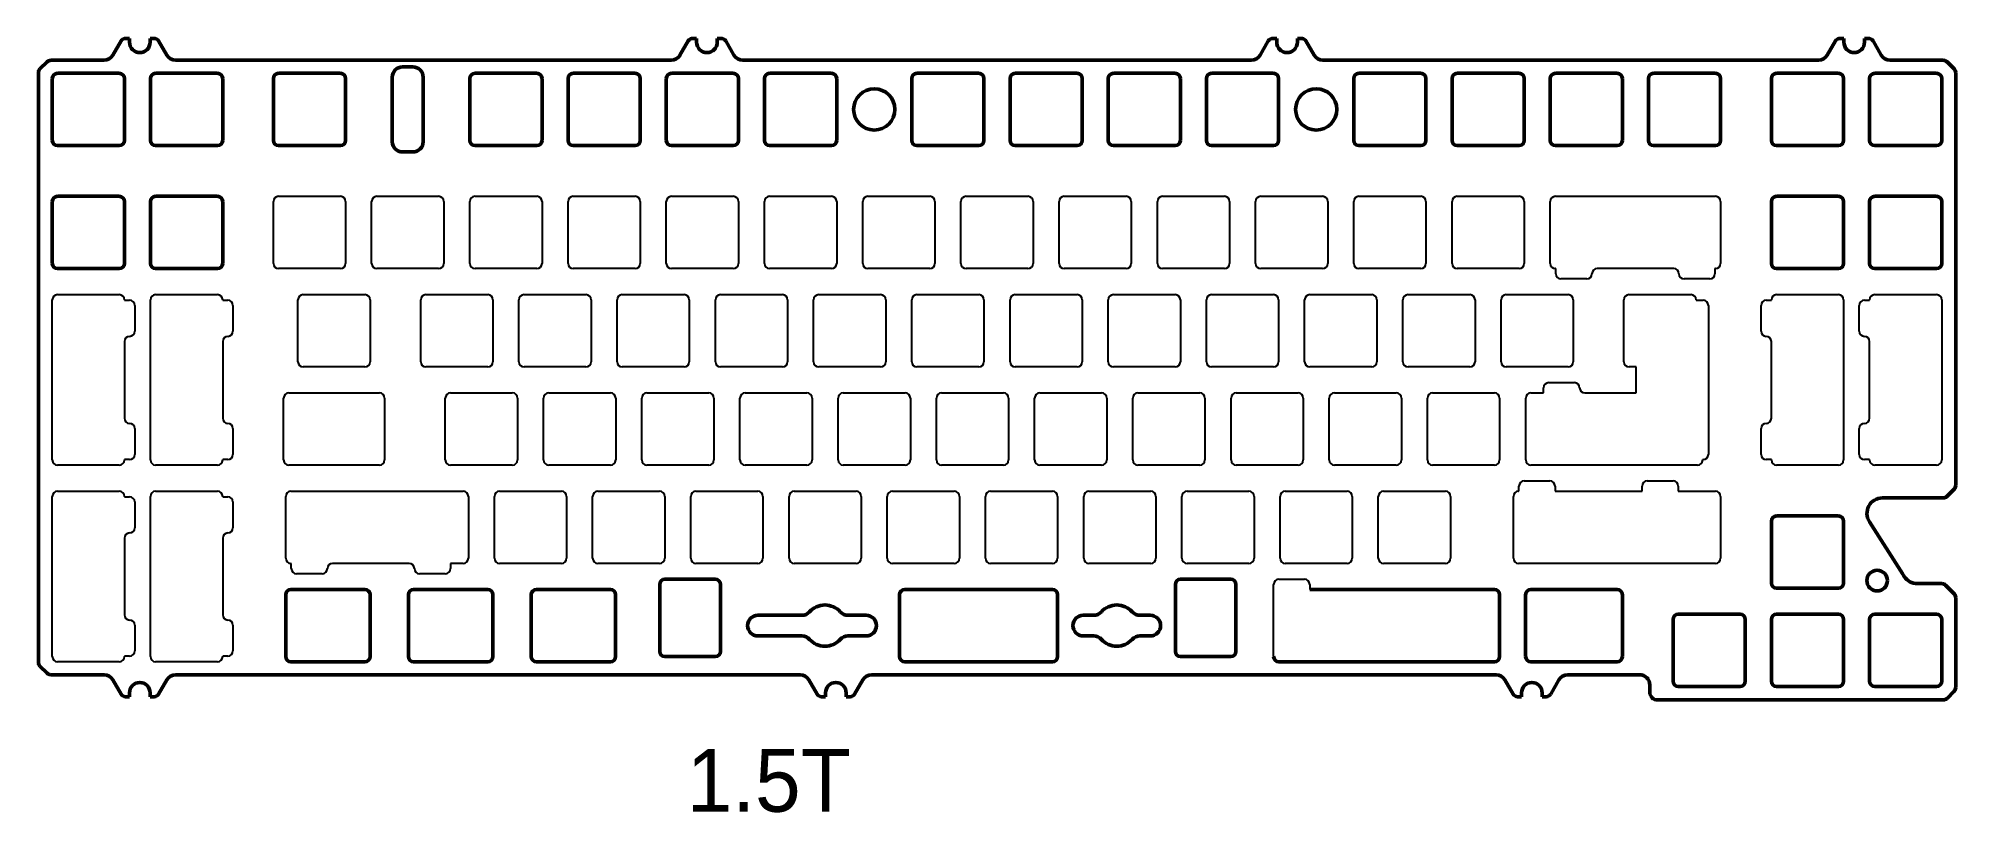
# Model space of a CAD drawing. Header units: millimetres. Extents: x 1651 to 2023, y 531 to 681.
import ezdxf

# ---------------------------------------------------------------- set-up
doc = ezdxf.new("R2010")
doc.units = ezdxf.units.MM
doc.header["$LTSCALE"] = 20
doc.layers.add('외형선(ISO)', color=7, linetype='Continuous', lineweight=50)
doc.styles.add('H', font='')
doc.styles.get('H').set_extended_font_data('Dotum')

# ---------------------------------------------------------------- blocks, each defined once
blk = doc.blocks.new('A$C0B3C1AF1')
at = {"layer": '외형선(ISO)', "color": 1}
for p, q in [((14.45, 125.58), (16.04, 128.33)), ((16.91, 128.83), (17.68, 128.83)), ((17.68, 128.83), (17.68, 128.08)), ((21.68, 128.83), (22.46, 128.83)), ((21.68, 128.08), (21.68, 128.83)), ((23.33, 128.33), (24.92, 125.58)), ((124.45, 125.58), (126.04, 128.33)), ((126.91, 128.83), (127.68, 128.83)), ((127.68, 128.83), (127.68, 128.08)), ((131.68, 128.83), (132.46, 128.83)), ((131.68, 128.08), (131.68, 128.83)), ((133.33, 128.33), (134.92, 125.58)), ((236.97, 125.58), (238.56, 128.33)), ((239.43, 128.83), (240.2, 128.83)), ((240.2, 128.83), (240.2, 128.08)), ((244.2, 128.83), (244.98, 128.83)), ((244.2, 128.08), (244.2, 128.83)), ((245.85, 128.33), (247.44, 125.58)), ((346.97, 125.58), (348.56, 128.33)), ((349.43, 128.83), (350.2, 128.83)), ((350.2, 128.83), (350.2, 128.08)), ((354.2, 128.83), (354.98, 128.83)), ((354.2, 128.08), (354.2, 128.83)), ((355.85, 128.33), (357.43, 125.58)), ((0.29, 122.91), (1.68, 124.29)), ((2.39, 124.58), (12.72, 124.58)), ((26.65, 124.58), (122.73, 124.58)), ((70.64, 123.31), (72.64, 123.31)), ((136.64, 124.58), (235.25, 124.58)), ((249.15, 124.58), (345.26, 124.58)), ((359.15, 124.58), (369.5, 124.58)), ((370.2, 124.29), (371.59, 122.91)), ((0, 7.88), (0, 122.2)), ((2.7, 109.06), (2.7, 121.06)), ((3.7, 122.06), (15.7, 122.06)), ((16.7, 121.06), (16.7, 109.06)), ((21.75, 109.06), (21.75, 121.06)), ((22.75, 122.06), (34.75, 122.06)), ((35.75, 121.06), (35.75, 109.06)), ((45.59, 109.06), (45.59, 121.06)), ((46.59, 122.06), (58.59, 122.06)), ((59.59, 121.06), (59.59, 109.06)), ((68.64, 108.81), (68.64, 121.31)), ((74.64, 121.31), (74.64, 108.81)), ((83.69, 109.06), (83.69, 121.06)), ((84.69, 122.06), (96.69, 122.06)), ((97.69, 121.06), (97.69, 109.06)), ((102.74, 109.06), (102.74, 121.06)), ((103.74, 122.06), (115.74, 122.06)), ((116.74, 121.06), (116.74, 109.06)), ((121.79, 109.06), (121.79, 121.06)), ((122.79, 122.06), (134.79, 122.06)), ((135.79, 121.06), (135.79, 109.06)), ((140.84, 109.06), (140.84, 121.06)), ((141.84, 122.06), (153.84, 122.06)), ((154.84, 121.06), (154.84, 109.06)), ((169.41, 109.06), (169.41, 121.06)), ((170.41, 122.06), (182.41, 122.06)), ((183.41, 121.06), (183.41, 109.06)), ((188.46, 109.06), (188.46, 121.06)), ((189.46, 122.06), (201.46, 122.06)), ((202.46, 121.06), (202.46, 109.06)), ((207.51, 109.06), (207.51, 121.06)), ((208.51, 122.06), (220.51, 122.06)), ((221.51, 121.06), (221.51, 109.06)), ((226.56, 109.06), (226.56, 121.06)), ((227.56, 122.06), (239.56, 122.06)), ((240.56, 121.06), (240.56, 109.06)), ((255.14, 109.06), (255.14, 121.06)), ((256.14, 122.06), (268.14, 122.06)), ((269.14, 121.06), (269.14, 109.06)), ((274.19, 109.06), (274.19, 121.06)), ((275.19, 122.06), (287.19, 122.06)), ((288.19, 121.06), (288.19, 109.06)), ((293.24, 109.06), (293.24, 121.06)), ((294.24, 122.06), (306.24, 122.06)), ((307.24, 121.06), (307.24, 109.06)), ((312.29, 109.06), (312.29, 121.06)), ((313.29, 122.06), (325.29, 122.06)), ((326.29, 121.06), (326.29, 109.06)), ((336.13, 109.06), (336.13, 121.06)), ((337.13, 122.06), (349.13, 122.06)), ((350.13, 121.06), (350.13, 109.06)), ((355.18, 109.06), (355.18, 121.06)), ((356.18, 122.06), (368.18, 122.06)), ((369.18, 121.06), (369.18, 109.06)), ((371.88, 122.2), (371.88, 42.17)), ((15.7, 108.06), (3.7, 108.06)), ((34.75, 108.06), (22.75, 108.06)), ((58.59, 108.06), (46.59, 108.06)), ((96.69, 108.06), (84.69, 108.06)), ((115.74, 108.06), (103.74, 108.06)), ((134.79, 108.06), (122.79, 108.06)), ((153.84, 108.06), (141.84, 108.06)), ((182.41, 108.06), (170.41, 108.06)), ((201.46, 108.06), (189.46, 108.06)), ((220.51, 108.06), (208.51, 108.06)), ((239.56, 108.06), (227.56, 108.06)), ((268.14, 108.06), (256.14, 108.06)), ((287.19, 108.06), (275.19, 108.06)), ((306.24, 108.06), (294.24, 108.06)), ((325.29, 108.06), (313.29, 108.06)), ((349.13, 108.06), (337.13, 108.06)), ((368.18, 108.06), (356.18, 108.06)), ((72.64, 106.81), (70.64, 106.81)), ((2.7, 85.22), (2.7, 97.22)), ((3.7, 98.22), (15.7, 98.22)), ((16.7, 97.22), (16.7, 85.22)), ((21.75, 85.22), (21.75, 97.22)), ((22.75, 98.22), (34.75, 98.22)), ((35.75, 97.22), (35.75, 85.22)), ((336.13, 85.22), (336.13, 97.22)), ((337.13, 98.22), (349.13, 98.22)), ((350.13, 97.22), (350.13, 85.22)), ((355.18, 85.22), (355.18, 97.22)), ((356.18, 98.22), (368.18, 98.22)), ((369.18, 97.22), (369.18, 85.22)), ((15.7, 84.22), (3.7, 84.22)), ((34.75, 84.22), (22.75, 84.22)), ((349.13, 84.22), (337.13, 84.22)), ((368.18, 84.22), (356.18, 84.22)), ((371.59, 41.46), (370.17, 40.05)), ((357.67, 39.76), (369.47, 39.76)), ((336.13, 23.28), (336.13, 35.28)), ((337.13, 36.28), (349.13, 36.28)), ((350.13, 35.28), (350.13, 23.28)), ((361.62, 24.98), (355.14, 35.14)), ((120.52, 10.02), (120.52, 23.02)), ((121.52, 24.02), (131.29, 24.02)), ((132.29, 23.02), (132.29, 10.02)), ((220.53, 10.02), (220.53, 23.02)), ((221.53, 24.02), (231.29, 24.02)), ((232.29, 23.02), (232.29, 10.02)), ((361.91, 24.56), (361.79, 24.74)), ((369.18, 23.17), (364.44, 23.17)), ((371.59, 21.18), (369.89, 22.88)), ((47.97, 9.02), (47.97, 21.02)), ((48.97, 22.02), (63.35, 22.02)), ((64.35, 21.02), (64.35, 9.02)), ((71.78, 9.02), (71.78, 21.02)), ((72.78, 22.02), (87.16, 22.02)), ((88.16, 21.02), (88.16, 9.02)), ((95.59, 9.02), (95.59, 21.02)), ((96.59, 22.02), (110.97, 22.02)), ((111.97, 21.02), (111.97, 9.02)), ((167.04, 9.02), (167.04, 21.02)), ((168.04, 22.02), (196.7, 22.02)), ((197.7, 21.02), (197.7, 9.02)), ((246.59, 22.02), (282.43, 22.02)), ((283.43, 21.02), (283.43, 9.02)), ((288.47, 9.02), (288.47, 21.02)), ((289.47, 22.02), (306.24, 22.02)), ((307.24, 21.02), (307.24, 9.02)), ((349.13, 22.28), (337.13, 22.28)), ((371.88, 20.47), (371.88, 3)), ((139.56, 17.02), (148.09, 17.02)), ((157.03, 17.02), (160.56, 17.02)), ((202.67, 17.02), (204.7, 17.02)), ((213.65, 17.02), (215.67, 17.02)), ((317.08, 4.23), (317.08, 16.23)), ((318.08, 17.23), (330.08, 17.23)), ((331.08, 16.23), (331.08, 4.23)), ((336.13, 4.23), (336.13, 16.23)), ((337.13, 17.23), (349.13, 17.23)), ((350.13, 16.23), (350.13, 4.23)), ((355.18, 4.23), (355.18, 16.23)), ((356.18, 17.23), (368.18, 17.23)), ((369.18, 16.23), (369.18, 4.23)), ((148.09, 13.02), (139.56, 13.02)), ((160.56, 13.02), (157.03, 13.02)), ((204.7, 13.02), (202.67, 13.02)), ((215.67, 13.02), (213.65, 13.02)), ((63.35, 8.02), (48.97, 8.02)), ((87.16, 8.02), (72.78, 8.02)), ((110.97, 8.02), (96.59, 8.02)), ((131.29, 9.02), (121.52, 9.02)), ((196.7, 8.02), (168.04, 8.02)), ((231.29, 9.02), (221.53, 9.02)), ((282.43, 8.02), (240.59, 8.02)), ((306.24, 8.02), (289.47, 8.02)), ((1.68, 5.79), (0.29, 7.17)), ((12.74, 5.5), (2.39, 5.5)), ((16.04, 1.75), (14.45, 4.5)), ((24.92, 4.5), (23.33, 1.75)), ((147.74, 5.5), (26.63, 5.5)), ((151.04, 1.75), (149.45, 4.5)), ((159.92, 4.5), (158.33, 1.75)), ((282.74, 5.5), (161.63, 5.5)), ((286.04, 1.75), (284.45, 4.5)), ((294.92, 4.5), (293.33, 1.75)), ((310.56, 5.5), (296.63, 5.5)), ((17.68, 1.25), (16.91, 1.25)), ((17.68, 2), (17.68, 1.25)), ((21.68, 1.25), (21.68, 2)), ((22.46, 1.25), (21.68, 1.25)), ((152.68, 1.25), (151.91, 1.25)), ((152.68, 2), (152.68, 1.25)), ((156.68, 1.25), (156.68, 2)), ((157.46, 1.25), (156.68, 1.25)), ((287.68, 1.25), (286.91, 1.25)), ((287.68, 2), (287.68, 1.25)), ((291.68, 1.25), (291.68, 2)), ((292.46, 1.25), (291.68, 1.25)), ((312.56, 2.11), (312.56, 3.5)), ((369.49, 0.61), (314.06, 0.61)), ((330.08, 3.23), (318.08, 3.23)), ((349.13, 3.23), (337.13, 3.23)), ((368.18, 3.23), (356.18, 3.23)), ((371.59, 2.29), (370.2, 0.9))]:
    blk.add_line(p, q, dxfattribs=at)
at = {"layer": '외형선(ISO)', "color": 1, "lineweight": -3}
for p, q in [((45.59, 85.22), (45.59, 97.22)), ((46.59, 98.22), (58.59, 98.22)), ((59.59, 97.22), (59.59, 85.22)), ((64.64, 85.22), (64.64, 97.22)), ((65.64, 98.22), (77.64, 98.22)), ((78.64, 97.22), (78.64, 85.22)), ((83.69, 85.22), (83.69, 97.22)), ((84.69, 98.22), (96.69, 98.22)), ((97.69, 97.22), (97.69, 85.22)), ((102.74, 85.22), (102.74, 97.22)), ((103.74, 98.22), (115.74, 98.22)), ((116.74, 97.22), (116.74, 85.22)), ((121.79, 85.22), (121.79, 97.22)), ((122.79, 98.22), (134.79, 98.22)), ((135.79, 97.22), (135.79, 85.22)), ((140.84, 85.22), (140.84, 97.22)), ((141.84, 98.22), (153.84, 98.22)), ((154.84, 97.22), (154.84, 85.22)), ((159.89, 85.22), (159.89, 97.22)), ((160.89, 98.22), (172.89, 98.22)), ((173.89, 97.22), (173.89, 85.22)), ((178.94, 85.22), (178.94, 97.22)), ((179.94, 98.22), (191.94, 98.22)), ((192.94, 97.22), (192.94, 85.22)), ((197.99, 85.22), (197.99, 97.22)), ((198.99, 98.22), (210.99, 98.22)), ((211.99, 97.22), (211.99, 85.22)), ((217.04, 85.22), (217.04, 97.22)), ((218.04, 98.22), (230.04, 98.22)), ((231.04, 97.22), (231.04, 85.22)), ((236.09, 85.22), (236.09, 97.22)), ((237.09, 98.22), (249.09, 98.22)), ((250.09, 97.22), (250.09, 85.22)), ((255.14, 85.22), (255.14, 97.22)), ((256.14, 98.22), (268.14, 98.22)), ((269.14, 97.22), (269.14, 85.22)), ((274.19, 85.22), (274.19, 97.22)), ((275.19, 98.22), (287.19, 98.22)), ((288.19, 97.22), (288.19, 85.22)), ((293.24, 85.22), (293.24, 97.22)), ((294.24, 98.22), (325.29, 98.22)), ((326.29, 97.22), (326.29, 85.22)), ((58.59, 84.22), (46.59, 84.22)), ((77.64, 84.22), (65.64, 84.22)), ((96.69, 84.22), (84.69, 84.22)), ((115.74, 84.22), (103.74, 84.22)), ((134.79, 84.22), (122.79, 84.22)), ((153.84, 84.22), (141.84, 84.22)), ((172.89, 84.22), (160.89, 84.22)), ((191.94, 84.22), (179.94, 84.22)), ((210.99, 84.22), (198.99, 84.22)), ((230.04, 84.22), (218.04, 84.22)), ((249.09, 84.22), (237.09, 84.22)), ((268.14, 84.22), (256.14, 84.22)), ((287.19, 84.22), (275.19, 84.22)), ((294.33, 84.22), (294.24, 84.22)), ((294.33, 83.22), (294.33, 84.22)), ((300.33, 82.22), (295.33, 82.22)), ((317.2, 84.22), (302.33, 84.22)), ((324.2, 82.22), (319.2, 82.22)), ((325.2, 84.22), (325.2, 83.22)), ((325.29, 84.22), (325.2, 84.22)), ((2.7, 47.12), (2.7, 78.17)), ((3.7, 79.17), (15.7, 79.17)), ((16.7, 78.17), (16.7, 78.08)), ((21.75, 47.12), (21.75, 78.17)), ((22.75, 79.17), (34.75, 79.17)), ((35.75, 78.17), (35.75, 78.08)), ((50.35, 66.17), (50.35, 78.17)), ((51.35, 79.17), (63.35, 79.17)), ((64.35, 78.17), (64.35, 66.17)), ((74.16, 66.17), (74.16, 78.17)), ((75.16, 79.17), (87.16, 79.17)), ((88.16, 78.17), (88.16, 66.17)), ((93.21, 66.17), (93.21, 78.17)), ((94.21, 79.17), (106.21, 79.17)), ((107.21, 78.17), (107.21, 66.17)), ((112.26, 66.17), (112.26, 78.17)), ((113.26, 79.17), (125.26, 79.17)), ((126.26, 78.17), (126.26, 66.17)), ((131.31, 66.17), (131.31, 78.17)), ((132.31, 79.17), (144.31, 79.17)), ((145.31, 78.17), (145.31, 66.17)), ((150.36, 66.17), (150.36, 78.17)), ((151.36, 79.17), (163.36, 79.17)), ((164.36, 78.17), (164.36, 66.17)), ((169.41, 66.17), (169.41, 78.17)), ((170.41, 79.17), (182.41, 79.17)), ((183.41, 78.17), (183.41, 66.17)), ((188.46, 66.17), (188.46, 78.17)), ((189.46, 79.17), (201.46, 79.17)), ((202.46, 78.17), (202.46, 66.17)), ((207.51, 66.17), (207.51, 78.17)), ((208.51, 79.17), (220.51, 79.17)), ((221.51, 78.17), (221.51, 66.17)), ((226.56, 66.17), (226.56, 78.17)), ((227.56, 79.17), (239.56, 79.17)), ((240.56, 78.17), (240.56, 66.17)), ((245.61, 66.17), (245.61, 78.17)), ((246.61, 79.17), (258.61, 79.17)), ((259.61, 78.17), (259.61, 66.17)), ((264.66, 66.17), (264.66, 78.17)), ((265.66, 79.17), (277.66, 79.17)), ((278.66, 78.17), (278.66, 66.17)), ((283.71, 66.17), (283.71, 78.17)), ((284.71, 79.17), (296.71, 79.17)), ((297.71, 78.17), (297.71, 66.17)), ((307.53, 66.17), (307.53, 78.17)), ((308.53, 79.17), (320.53, 79.17)), ((321.53, 78.17), (321.53, 78.08)), ((336.13, 78.08), (336.13, 78.17)), ((337.13, 79.17), (349.13, 79.17)), ((350.13, 78.17), (350.13, 47.12)), ((355.18, 78.08), (355.18, 78.17)), ((356.18, 79.17), (368.18, 79.17)), ((369.18, 78.17), (369.18, 47.12)), ((16.7, 78.08), (17.7, 78.08)), ((18.7, 77.08), (18.7, 72.08)), ((35.75, 78.08), (36.75, 78.08)), ((37.75, 77.08), (37.75, 72.08)), ((321.53, 78.08), (322.91, 78.08)), ((323.91, 77.08), (323.91, 48.21)), ((334.13, 72.08), (334.13, 77.08)), ((335.13, 78.08), (336.13, 78.08)), ((353.18, 72.08), (353.18, 77.08)), ((354.18, 78.08), (355.18, 78.08)), ((16.7, 70.08), (16.7, 55.21)), ((35.75, 70.08), (35.75, 55.21)), ((336.13, 55.21), (336.13, 70.08)), ((355.18, 55.21), (355.18, 70.08)), ((63.35, 65.17), (51.35, 65.17)), ((87.16, 65.17), (75.16, 65.17)), ((106.21, 65.17), (94.21, 65.17)), ((125.26, 65.17), (113.26, 65.17)), ((144.31, 65.17), (132.31, 65.17)), ((163.36, 65.17), (151.36, 65.17)), ((182.41, 65.17), (170.41, 65.17)), ((201.46, 65.17), (189.46, 65.17)), ((220.51, 65.17), (208.51, 65.17)), ((239.56, 65.17), (227.56, 65.17)), ((258.61, 65.17), (246.61, 65.17)), ((277.66, 65.17), (265.66, 65.17)), ((296.71, 65.17), (284.71, 65.17)), ((309.91, 65.17), (308.53, 65.17)), ((309.91, 60.12), (309.91, 65.17)), ((48.57, 60.12), (66.14, 60.12)), ((79.93, 60.12), (91.93, 60.12)), ((98.98, 60.12), (110.98, 60.12)), ((118.03, 60.12), (130.03, 60.12)), ((137.08, 60.12), (149.08, 60.12)), ((156.13, 60.12), (168.13, 60.12)), ((175.18, 60.12), (187.18, 60.12)), ((194.23, 60.12), (206.23, 60.12)), ((213.28, 60.12), (225.28, 60.12)), ((232.33, 60.12), (244.33, 60.12)), ((251.38, 60.12), (263.38, 60.12)), ((270.43, 60.12), (282.43, 60.12)), ((289.48, 60.12), (291.94, 60.12)), ((291.94, 60.12), (291.94, 61.12)), ((292.94, 62.12), (297.94, 62.12)), ((299.94, 60.12), (309.91, 60.12)), ((47.57, 47.12), (47.57, 59.12)), ((67.14, 59.12), (67.14, 47.12)), ((78.93, 47.12), (78.93, 59.12)), ((92.93, 59.12), (92.93, 47.12)), ((97.98, 47.12), (97.98, 59.12)), ((111.98, 59.12), (111.98, 47.12)), ((117.03, 47.12), (117.03, 59.12)), ((131.03, 59.12), (131.03, 47.12)), ((136.08, 47.12), (136.08, 59.12)), ((150.08, 59.12), (150.08, 47.12)), ((155.13, 47.12), (155.13, 59.12)), ((169.13, 59.12), (169.13, 47.12)), ((174.18, 47.12), (174.18, 59.12)), ((188.18, 59.12), (188.18, 47.12)), ((193.23, 47.12), (193.23, 59.12)), ((207.23, 59.12), (207.23, 47.12)), ((212.28, 47.12), (212.28, 59.12)), ((226.28, 59.12), (226.28, 47.12)), ((231.33, 47.12), (231.33, 59.12)), ((245.33, 59.12), (245.33, 47.12)), ((250.38, 47.12), (250.38, 59.12)), ((264.38, 59.12), (264.38, 47.12)), ((269.43, 47.12), (269.43, 59.12)), ((283.43, 59.12), (283.43, 47.12)), ((288.48, 47.12), (288.48, 59.12)), ((18.7, 53.21), (18.7, 48.21)), ((37.75, 53.21), (37.75, 48.21)), ((334.13, 48.21), (334.13, 53.21)), ((353.18, 48.21), (353.18, 53.21)), ((15.7, 46.12), (3.7, 46.12)), ((17.7, 47.21), (16.7, 47.21)), ((16.7, 47.21), (16.7, 47.12)), ((34.75, 46.12), (22.75, 46.12)), ((36.75, 47.21), (35.75, 47.21)), ((35.75, 47.21), (35.75, 47.12)), ((66.14, 46.12), (48.57, 46.12)), ((91.93, 46.12), (79.93, 46.12)), ((110.98, 46.12), (98.98, 46.12)), ((130.03, 46.12), (118.03, 46.12)), ((149.08, 46.12), (137.08, 46.12)), ((168.13, 46.12), (156.13, 46.12)), ((187.18, 46.12), (175.18, 46.12)), ((206.23, 46.12), (194.23, 46.12)), ((225.28, 46.12), (213.28, 46.12)), ((244.33, 46.12), (232.33, 46.12)), ((263.38, 46.12), (251.38, 46.12)), ((282.43, 46.12), (270.43, 46.12)), ((321.82, 46.12), (289.48, 46.12)), ((322.91, 47.21), (322.82, 47.21)), ((322.82, 47.21), (322.82, 47.12)), ((336.13, 47.21), (335.13, 47.21)), ((336.13, 47.12), (336.13, 47.21)), ((349.13, 46.12), (337.13, 46.12)), ((355.18, 47.21), (354.18, 47.21)), ((355.18, 47.12), (355.18, 47.21)), ((368.18, 46.12), (356.18, 46.12)), ((3.7, 41.07), (15.7, 41.07)), ((22.75, 41.07), (34.75, 41.07)), ((48.97, 41.07), (82.4, 41.07)), ((89.45, 41.07), (101.45, 41.07)), ((108.5, 41.07), (120.5, 41.07)), ((127.55, 41.07), (139.55, 41.07)), ((146.6, 41.07), (158.6, 41.07)), ((165.65, 41.07), (177.65, 41.07)), ((184.7, 41.07), (196.7, 41.07)), ((203.75, 41.07), (215.75, 41.07)), ((222.8, 41.07), (234.8, 41.07)), ((241.85, 41.07), (253.85, 41.07)), ((260.9, 41.07), (272.9, 41.07)), ((287.1, 41.07), (287.18, 41.07)), ((287.18, 41.07), (287.18, 42.07)), ((288.18, 43.07), (293.18, 43.07)), ((294.18, 42.07), (294.18, 41.07)), ((294.18, 41.07), (311.06, 41.07)), ((311.06, 41.07), (311.06, 42.07)), ((312.06, 43.07), (317.06, 43.07)), ((318.06, 42.07), (318.06, 41.07)), ((318.06, 41.07), (325.29, 41.07)), ((2.7, 9.02), (2.7, 40.07)), ((16.7, 40.07), (16.7, 39.98)), ((16.7, 39.98), (17.7, 39.98)), ((18.7, 38.98), (18.7, 33.98)), ((21.75, 9.02), (21.75, 40.07)), ((35.75, 40.07), (35.75, 39.98)), ((35.75, 39.98), (36.75, 39.98)), ((37.75, 38.98), (37.75, 33.98)), ((47.97, 28.07), (47.97, 40.07)), ((83.4, 40.07), (83.4, 28.07)), ((88.45, 28.07), (88.45, 40.07)), ((102.45, 40.07), (102.45, 28.07)), ((107.5, 28.07), (107.5, 40.07)), ((121.5, 40.07), (121.5, 28.07)), ((126.55, 28.07), (126.55, 40.07)), ((140.55, 40.07), (140.55, 28.07)), ((145.6, 28.07), (145.6, 40.07)), ((159.6, 40.07), (159.6, 28.07)), ((164.65, 28.07), (164.65, 40.07)), ((178.65, 40.07), (178.65, 28.07)), ((183.7, 28.07), (183.7, 40.07)), ((197.7, 40.07), (197.7, 28.07)), ((202.75, 28.07), (202.75, 40.07)), ((216.75, 40.07), (216.75, 28.07)), ((221.8, 28.07), (221.8, 40.07)), ((235.8, 40.07), (235.8, 28.07)), ((240.85, 28.07), (240.85, 40.07)), ((254.85, 40.07), (254.85, 28.07)), ((259.9, 28.07), (259.9, 40.07)), ((273.9, 40.07), (273.9, 28.07)), ((286.1, 28.07), (286.1, 40.07)), ((326.29, 40.07), (326.29, 28.07)), ((16.7, 31.98), (16.7, 17.11)), ((35.75, 31.98), (35.75, 17.11)), ((49.06, 27.07), (48.97, 27.07)), ((49.06, 26.07), (49.06, 27.07)), ((71.93, 27.07), (57.06, 27.07)), ((82.4, 27.07), (79.93, 27.07)), ((79.93, 27.07), (79.93, 26.07)), ((101.45, 27.07), (89.45, 27.07)), ((120.5, 27.07), (108.5, 27.07)), ((139.55, 27.07), (127.55, 27.07)), ((158.6, 27.07), (146.6, 27.07)), ((177.65, 27.07), (165.65, 27.07)), ((196.7, 27.07), (184.7, 27.07)), ((215.75, 27.07), (203.75, 27.07)), ((234.8, 27.07), (222.8, 27.07)), ((253.85, 27.07), (241.85, 27.07)), ((272.9, 27.07), (260.9, 27.07)), ((325.29, 27.07), (287.1, 27.07)), ((55.06, 25.07), (50.06, 25.07)), ((78.93, 25.07), (73.93, 25.07)), ((239.59, 9.02), (239.59, 23.02)), ((240.59, 24.02), (245.59, 24.02)), ((246.59, 23.02), (246.59, 22.02)), ((18.7, 15.11), (18.7, 10.11)), ((37.75, 15.11), (37.75, 10.11)), ((15.7, 8.02), (3.7, 8.02)), ((17.7, 9.11), (16.7, 9.11)), ((16.7, 9.11), (16.7, 9.02)), ((34.75, 8.02), (22.75, 8.02)), ((36.75, 9.11), (35.75, 9.11)), ((35.75, 9.11), (35.75, 9.02))]:
    blk.add_line(p, q, dxfattribs=at)
at = {"layer": '외형선(ISO)', "color": 1}
for centre, radius in [((162.13, 115.06), 4), ((247.85, 115.06), 4), ((356.65, 23.75), 2)]:
    blk.add_circle(centre, radius, dxfattribs=at)
for centre, radius, start, end in [((16.91, 127.83), 1, 90, 150), ((19.68, 128.08), 2, 180, 0), ((22.46, 127.83), 1, 30, 90), ((126.91, 127.83), 1, 90, 150), ((129.68, 128.08), 2, 180, 0), ((132.46, 127.83), 1, 30, 90), ((239.43, 127.83), 1, 90, 150), ((242.2, 128.08), 2, 180, 0), ((244.98, 127.83), 1, 30, 90), ((349.43, 127.83), 1, 90, 150), ((352.2, 128.08), 2, 180, 0), ((354.98, 127.83), 1, 30, 90), ((1, 122.2), 1, 135, 180), ((2.39, 123.58), 1, 90, 135), ((12.72, 126.58), 2, 270, 330), ((26.65, 126.58), 2, 210, 270), ((70.64, 121.31), 2, 90, 180), ((72.64, 121.31), 2, 0, 90), ((122.72, 126.58), 2, 270.249, 330), ((136.65, 126.58), 2, 210, 269.7336), ((235.24, 126.58), 2, 270.3669, 330), ((249.17, 126.58), 2, 210, 269.6211), ((345.24, 126.58), 2, 270.4534, 330), ((359.17, 126.58), 2, 210, 269.5368), ((369.49, 123.58), 1, 45, 89.9135), ((370.88, 122.2), 1, 0, 45), ((3.7, 121.06), 1, 90, 180), ((15.7, 121.06), 1, 0, 90), ((22.75, 121.06), 1, 90, 180), ((34.75, 121.06), 1, 0, 90), ((46.59, 121.06), 1, 90, 180), ((58.59, 121.06), 1, 0, 90), ((84.69, 121.06), 1, 90, 180), ((96.69, 121.06), 1, 0, 90), ((103.74, 121.06), 1, 90, 180), ((115.74, 121.06), 1, 0, 90), ((122.79, 121.06), 1, 90, 180), ((134.79, 121.06), 1, 0, 90), ((141.84, 121.06), 1, 90, 180), ((153.84, 121.06), 1, 0, 90), ((170.41, 121.06), 1, 90, 180), ((182.41, 121.06), 1, 0, 90), ((189.46, 121.06), 1, 90, 180), ((201.46, 121.06), 1, 0, 90), ((208.51, 121.06), 1, 90, 180), ((220.51, 121.06), 1, 0, 90), ((227.56, 121.06), 1, 90, 180), ((239.56, 121.06), 1, 0, 90), ((256.14, 121.06), 1, 90, 180), ((268.14, 121.06), 1, 0, 90), ((275.19, 121.06), 1, 90, 180), ((287.19, 121.06), 1, 0, 90), ((294.24, 121.06), 1, 90, 180), ((306.24, 121.06), 1, 0, 90), ((313.29, 121.06), 1, 90, 180), ((325.29, 121.06), 1, 0, 90), ((337.13, 121.06), 1, 90, 180), ((349.13, 121.06), 1, 0, 90), ((356.18, 121.06), 1, 90, 180), ((368.18, 121.06), 1, 0, 90), ((3.7, 109.06), 1, 180, 270), ((15.7, 109.06), 1, 270, 0), ((22.75, 109.06), 1, 180, 270), ((34.75, 109.06), 1, 270, 0), ((46.59, 109.06), 1, 180, 270), ((58.59, 109.06), 1, 270, 0), ((70.64, 108.81), 2, 180, 270), ((72.64, 108.81), 2, 270, 0), ((84.69, 109.06), 1, 180, 270), ((96.69, 109.06), 1, 270, 0), ((103.74, 109.06), 1, 180, 270), ((115.74, 109.06), 1, 270, 0), ((122.79, 109.06), 1, 180, 270), ((134.79, 109.06), 1, 270, 0), ((141.84, 109.06), 1, 180, 270), ((153.84, 109.06), 1, 270, 0), ((170.41, 109.06), 1, 180, 270), ((182.41, 109.06), 1, 270, 0), ((189.46, 109.06), 1, 180, 270), ((201.46, 109.06), 1, 270, 0), ((208.51, 109.06), 1, 180, 270), ((220.51, 109.06), 1, 270, 0), ((227.56, 109.06), 1, 180, 270), ((239.56, 109.06), 1, 270, 0), ((256.14, 109.06), 1, 180, 270), ((268.14, 109.06), 1, 270, 0), ((275.19, 109.06), 1, 180, 270), ((287.19, 109.06), 1, 270, 0), ((294.24, 109.06), 1, 180, 270), ((306.24, 109.06), 1, 270, 0), ((313.29, 109.06), 1, 180, 270), ((325.29, 109.06), 1, 270, 0), ((337.13, 109.06), 1, 180, 270), ((349.13, 109.06), 1, 270, 0), ((356.18, 109.06), 1, 180, 270), ((368.18, 109.06), 1, 270, 0), ((3.7, 97.22), 1, 90, 180), ((15.7, 97.22), 1, 0, 90), ((22.75, 97.22), 1, 90, 180), ((34.75, 97.22), 1, 0, 90), ((337.13, 97.22), 1, 90, 180), ((349.13, 97.22), 1, 0, 90), ((356.18, 97.22), 1, 90, 180), ((368.18, 97.22), 1, 0, 90), ((3.7, 85.22), 1, 180, 270), ((15.7, 85.22), 1, 270, 0), ((22.75, 85.22), 1, 180, 270), ((34.75, 85.22), 1, 270, 0), ((337.13, 85.22), 1, 180, 270), ((349.13, 85.22), 1, 270, 0), ((356.18, 85.22), 1, 180, 270), ((368.18, 85.22), 1, 270, 0), ((370.88, 42.17), 1, 315, 0), ((357.67, 36.76), 3, 90, 212.5251), ((369.47, 40.76), 1, 270, 315), ((337.13, 35.28), 1, 90, 180), ((349.13, 35.28), 1, 0, 90), ((121.52, 23.02), 1, 90, 180), ((131.29, 23.02), 1, 0, 90), ((221.53, 23.02), 1, 90, 180), ((231.29, 23.02), 1, 0, 90), ((337.13, 23.28), 1, 180, 270), ((349.13, 23.28), 1, 270, 0), ((364.15, 26.6), 3, 212.5251, 218.235), ((364.44, 26.17), 3, 212.5251, 270), ((369.18, 22.17), 1, 45, 90), ((48.97, 21.02), 1, 90, 180), ((63.35, 21.02), 1, 0, 90), ((72.78, 21.02), 1, 90, 180), ((87.16, 21.02), 1, 0, 90), ((96.59, 21.02), 1, 90, 180), ((110.97, 21.02), 1, 0, 90), ((152.56, 15.02), 4, 41.8103, 138.1897), ((168.04, 21.02), 1, 90, 180), ((196.7, 21.02), 1, 0, 90), ((209.17, 15.02), 4, 41.8103, 138.1897), ((282.43, 21.02), 1, 0, 90), ((289.47, 21.02), 1, 90, 180), ((306.24, 21.02), 1, 0, 90), ((370.88, 20.47), 1, 0, 45), ((139.56, 15.02), 2, 90, 270), ((148.09, 19.02), 2, 270, 318.1897), ((157.03, 19.02), 2, 221.8103, 270), ((160.56, 15.02), 2, 270, 90), ((202.67, 15.02), 2, 90, 270), ((204.7, 19.02), 2, 270, 318.1897), ((213.65, 19.02), 2, 221.8103, 270), ((215.67, 15.02), 2, 270, 90), ((318.08, 16.23), 1, 90, 180), ((330.08, 16.23), 1, 0, 90), ((337.13, 16.23), 1, 90, 180), ((349.13, 16.23), 1, 0, 90), ((356.18, 16.23), 1, 90, 180), ((368.18, 16.23), 1, 0, 90), ((148.09, 11.02), 2, 41.8103, 90), ((152.56, 15.02), 4, 221.8103, 318.1897), ((157.03, 11.02), 2, 90, 138.1897), ((204.7, 11.02), 2, 41.8103, 90), ((209.17, 15.02), 4, 221.8103, 318.1897), ((213.65, 11.02), 2, 90, 138.1897), ((1, 7.88), 1, 180, 225), ((48.97, 9.02), 1, 180, 270), ((63.35, 9.02), 1, 270, 0), ((72.78, 9.02), 1, 180, 270), ((87.16, 9.02), 1, 270, 0), ((96.59, 9.02), 1, 180, 270), ((110.97, 9.02), 1, 270, 0), ((121.52, 10.02), 1, 180, 270), ((131.29, 10.02), 1, 270, 0), ((168.04, 9.02), 1, 180, 270), ((196.7, 9.02), 1, 270, 0), ((221.53, 10.02), 1, 180, 270), ((231.29, 10.02), 1, 270, 0), ((240.59, 9.02), 1, 180, 270), ((282.43, 9.02), 1, 270, 0), ((289.47, 9.02), 1, 180, 270), ((306.24, 9.02), 1, 270, 0), ((2.39, 6.5), 1, 225, 270), ((12.72, 3.5), 2, 30, 89.514), ((19.68, 2), 2, 0, 180), ((26.65, 3.5), 2, 90.486, 150), ((147.72, 3.5), 2, 30, 89.514), ((154.68, 2), 2, 0, 180), ((161.65, 3.5), 2, 90.486, 150), ((282.72, 3.5), 2, 30, 89.514), ((289.68, 2), 2, 0, 180), ((296.65, 3.5), 2, 90.486, 150), ((310.56, 3.5), 2, 0, 90), ((318.08, 4.23), 1, 180, 270), ((330.08, 4.23), 1, 270, 0), ((337.13, 4.23), 1, 180, 270), ((349.13, 4.23), 1, 270, 0), ((356.18, 4.23), 1, 180, 270), ((368.18, 4.23), 1, 270, 0), ((16.91, 2.25), 1, 210, 270), ((22.46, 2.25), 1, 270, 330), ((151.91, 2.25), 1, 210, 270), ((157.46, 2.25), 1, 270, 330), ((286.91, 2.25), 1, 210, 270), ((292.46, 2.25), 1, 270, 330), ((314.06, 2.11), 1.5, 179.987, 269.9978), ((369.49, 1.61), 1, 270, 315), ((370.88, 3), 1, 315, 0)]:
    blk.add_arc(centre, radius, start, end, dxfattribs=at)
at = {"layer": '외형선(ISO)', "color": 1, "lineweight": -3}
for centre, start, end in [((46.59, 97.22), 90, 180), ((58.59, 97.22), 0, 90), ((65.64, 97.22), 90, 180), ((77.64, 97.22), 0, 90), ((84.69, 97.22), 90, 180), ((96.69, 97.22), 0, 90), ((103.74, 97.22), 90, 180), ((115.74, 97.22), 0, 90), ((122.79, 97.22), 90, 180), ((134.79, 97.22), 0, 90), ((141.84, 97.22), 90, 180), ((153.84, 97.22), 0, 90), ((160.89, 97.22), 90, 180), ((172.89, 97.22), 0, 90), ((179.94, 97.22), 90, 180), ((191.94, 97.22), 0, 90), ((198.99, 97.22), 90, 180), ((210.99, 97.22), 0, 90), ((218.04, 97.22), 90, 180), ((230.04, 97.22), 0, 90), ((237.09, 97.22), 90, 180), ((249.09, 97.22), 0, 90), ((256.14, 97.22), 90, 180), ((268.14, 97.22), 0, 90), ((275.19, 97.22), 90, 180), ((287.19, 97.22), 0, 90), ((294.24, 97.22), 90, 180), ((325.29, 97.22), 0, 90), ((46.59, 85.22), 180, 270), ((58.59, 85.22), 270, 0), ((65.64, 85.22), 180, 270), ((77.64, 85.22), 270, 0), ((84.69, 85.22), 180, 270), ((96.69, 85.22), 270, 0), ((103.74, 85.22), 180, 270), ((115.74, 85.22), 270, 0), ((122.79, 85.22), 180, 270), ((134.79, 85.22), 270, 0), ((141.84, 85.22), 180, 270), ((153.84, 85.22), 270, 0), ((160.89, 85.22), 180, 270), ((172.89, 85.22), 270, 0), ((179.94, 85.22), 180, 270), ((191.94, 85.22), 270, 0), ((198.99, 85.22), 180, 270), ((210.99, 85.22), 270, 0), ((218.04, 85.22), 180, 270), ((230.04, 85.22), 270, 0), ((237.09, 85.22), 180, 270), ((249.09, 85.22), 270, 0), ((256.14, 85.22), 180, 270), ((268.14, 85.22), 270, 0), ((275.19, 85.22), 180, 270), ((287.19, 85.22), 270, 0), ((294.24, 85.22), 180, 270), ((295.33, 83.22), 180, 270), ((300.33, 83.22), 270, 0), ((302.33, 83.22), 90, 180), ((317.2, 83.22), 0, 90), ((319.2, 83.22), 180, 270), ((324.2, 83.22), 270, 0), ((325.29, 85.22), 270, 0), ((3.7, 78.17), 90, 180), ((15.7, 78.17), 0, 90), ((22.75, 78.17), 90, 180), ((34.75, 78.17), 0, 90), ((51.35, 78.17), 90, 180), ((63.35, 78.17), 0, 90), ((75.16, 78.17), 90, 180), ((87.16, 78.17), 0, 90), ((94.21, 78.17), 90, 180), ((106.21, 78.17), 0, 90), ((113.26, 78.17), 90, 180), ((125.26, 78.17), 0, 90), ((132.31, 78.17), 90, 180), ((144.31, 78.17), 0, 90), ((151.36, 78.17), 90, 180), ((163.36, 78.17), 0, 90), ((170.41, 78.17), 90, 180), ((182.41, 78.17), 0, 90), ((189.46, 78.17), 90, 180), ((201.46, 78.17), 0, 90), ((208.51, 78.17), 90, 180), ((220.51, 78.17), 0, 90), ((227.56, 78.17), 90, 180), ((239.56, 78.17), 0, 90), ((246.61, 78.17), 90, 180), ((258.61, 78.17), 0, 90), ((265.66, 78.17), 90, 180), ((277.66, 78.17), 0, 90), ((284.71, 78.17), 90, 180), ((296.71, 78.17), 0, 90), ((308.53, 78.17), 90, 180), ((320.53, 78.17), 0, 90), ((337.13, 78.17), 90, 180), ((349.13, 78.17), 0, 90), ((356.18, 78.17), 90, 180), ((368.18, 78.17), 0, 90), ((17.7, 77.08), 0, 90), ((36.75, 77.08), 0, 90), ((322.91, 77.08), 0, 90), ((335.13, 77.08), 90, 180), ((354.18, 77.08), 90, 180), ((17.7, 70.08), 90, 180), ((17.7, 72.08), 270, 0), ((36.75, 70.08), 90, 180), ((36.75, 72.08), 270, 0), ((335.13, 72.08), 180, 270), ((335.13, 70.08), 0, 90), ((354.18, 72.08), 180, 270), ((354.18, 70.08), 0, 90), ((51.35, 66.17), 180, 270), ((63.35, 66.17), 270, 0), ((75.16, 66.17), 180, 270), ((87.16, 66.17), 270, 0), ((94.21, 66.17), 180, 270), ((106.21, 66.17), 270, 0), ((113.26, 66.17), 180, 270), ((125.26, 66.17), 270, 0), ((132.31, 66.17), 180, 270), ((144.31, 66.17), 270, 0), ((151.36, 66.17), 180, 270), ((163.36, 66.17), 270, 0), ((170.41, 66.17), 180, 270), ((182.41, 66.17), 270, 0), ((189.46, 66.17), 180, 270), ((201.46, 66.17), 270, 0), ((208.51, 66.17), 180, 270), ((220.51, 66.17), 270, 0), ((227.56, 66.17), 180, 270), ((239.56, 66.17), 270, 0), ((246.61, 66.17), 180, 270), ((258.61, 66.17), 270, 0), ((265.66, 66.17), 180, 270), ((277.66, 66.17), 270, 0), ((284.71, 66.17), 180, 270), ((296.71, 66.17), 270, 0), ((308.53, 66.17), 180, 270), ((48.57, 59.12), 90, 180), ((66.14, 59.12), 360, 90), ((79.93, 59.12), 90, 180), ((91.93, 59.12), 0, 90), ((98.98, 59.12), 90, 180), ((110.98, 59.12), 0, 90), ((118.03, 59.12), 90, 180), ((130.03, 59.12), 0, 90), ((137.08, 59.12), 90, 180), ((149.08, 59.12), 0, 90), ((156.13, 59.12), 90, 180), ((168.13, 59.12), 0, 90), ((175.18, 59.12), 90, 180), ((187.18, 59.12), 0, 90), ((194.23, 59.12), 90, 180), ((206.23, 59.12), 0, 90), ((213.28, 59.12), 90, 180), ((225.28, 59.12), 0, 90), ((232.33, 59.12), 90, 180), ((244.33, 59.12), 0, 90), ((251.38, 59.12), 90, 180), ((263.38, 59.12), 0, 90), ((270.43, 59.12), 90, 180), ((282.43, 59.12), 0, 90), ((289.48, 59.12), 90, 180), ((292.94, 61.12), 90, 180), ((297.94, 61.12), 0, 90), ((299.94, 61.12), 180, 270), ((17.7, 55.21), 180, 270), ((17.7, 53.21), 360, 90), ((36.75, 55.21), 180, 270), ((36.75, 53.21), 360, 90), ((335.13, 53.21), 90, 180), ((335.13, 55.21), 270, 0), ((354.18, 53.21), 90, 180), ((354.18, 55.21), 270, 0), ((3.7, 47.12), 180, 270), ((15.7, 47.12), 270, 0), ((17.7, 48.21), 270, 0), ((22.75, 47.12), 180, 270), ((34.75, 47.12), 270, 0), ((36.75, 48.21), 270, 0), ((48.57, 47.12), 180, 270), ((66.14, 47.12), 270, 0), ((79.93, 47.12), 180, 270), ((91.93, 47.12), 270, 0), ((98.98, 47.12), 180, 270), ((110.98, 47.12), 270, 0), ((118.03, 47.12), 180, 270), ((130.03, 47.12), 270, 0), ((137.08, 47.12), 180, 270), ((149.08, 47.12), 270, 0), ((156.13, 47.12), 180, 270), ((168.13, 47.12), 270, 0), ((175.18, 47.12), 180, 270), ((187.18, 47.12), 270, 0), ((194.23, 47.12), 180, 270), ((206.23, 47.12), 270, 0), ((213.28, 47.12), 180, 270), ((225.28, 47.12), 270, 0), ((232.33, 47.12), 180, 270), ((244.33, 47.12), 270, 0), ((251.38, 47.12), 180, 270), ((263.38, 47.12), 270, 0), ((270.43, 47.12), 180, 270), ((282.43, 47.12), 270, 0), ((289.48, 47.12), 180, 270), ((321.82, 47.12), 270, 0), ((322.91, 48.21), 270, 0), ((335.13, 48.21), 180, 270), ((337.13, 47.12), 180, 270), ((349.13, 47.12), 270, 0), ((354.18, 48.21), 180, 270), ((356.18, 47.12), 180, 270), ((368.18, 47.12), 270, 0), ((3.7, 40.07), 90, 180), ((15.7, 40.07), 0, 90), ((22.75, 40.07), 90, 180), ((34.75, 40.07), 0, 90), ((48.97, 40.07), 90, 180), ((82.4, 40.07), 0, 90), ((89.45, 40.07), 90, 180), ((101.45, 40.07), 0, 90), ((108.5, 40.07), 90, 180), ((120.5, 40.07), 0, 90), ((127.55, 40.07), 90, 180), ((139.55, 40.07), 0, 90), ((146.6, 40.07), 90, 180), ((158.6, 40.07), 0, 90), ((165.65, 40.07), 90, 180), ((177.65, 40.07), 0, 90), ((184.7, 40.07), 90, 180), ((196.7, 40.07), 0, 90), ((203.75, 40.07), 90, 180), ((215.75, 40.07), 0, 90), ((222.8, 40.07), 90, 180), ((234.8, 40.07), 0, 90), ((241.85, 40.07), 90, 180), ((253.85, 40.07), 0, 90), ((260.9, 40.07), 90, 180), ((272.9, 40.07), 0, 90), ((287.1, 40.07), 90, 180), ((288.18, 42.07), 90, 180), ((293.18, 42.07), 0, 90), ((312.06, 42.07), 90, 180), ((317.06, 42.07), 0, 90), ((325.29, 40.07), 0, 90), ((17.7, 38.98), 0, 90), ((36.75, 38.98), 0, 90), ((17.7, 33.98), 270, 0), ((36.75, 33.98), 270, 0), ((17.7, 31.98), 90, 180), ((36.75, 31.98), 90, 180), ((48.97, 28.07), 180, 270), ((50.06, 26.07), 180, 270), ((55.06, 26.07), 270, 0), ((57.06, 26.07), 90, 180), ((71.93, 26.07), 0, 90), ((73.93, 26.07), 180, 270), ((78.93, 26.07), 270, 0), ((82.4, 28.07), 270, 0), ((89.45, 28.07), 180, 270), ((101.45, 28.07), 270, 0), ((108.5, 28.07), 180, 270), ((120.5, 28.07), 270, 0), ((127.55, 28.07), 180, 270), ((139.55, 28.07), 270, 0), ((146.6, 28.07), 180, 270), ((158.6, 28.07), 270, 0), ((165.65, 28.07), 180, 270), ((177.65, 28.07), 270, 0), ((184.7, 28.07), 180, 270), ((196.7, 28.07), 270, 0), ((203.75, 28.07), 180, 270), ((215.75, 28.07), 270, 0), ((222.8, 28.07), 180, 270), ((234.8, 28.07), 270, 0), ((241.85, 28.07), 180, 270), ((253.85, 28.07), 270, 0), ((260.9, 28.07), 180, 270), ((272.9, 28.07), 270, 0), ((287.1, 28.07), 180, 270), ((325.29, 28.07), 270, 0), ((240.59, 23.02), 90, 180), ((245.59, 23.02), 0, 90), ((17.7, 17.11), 180, 270), ((17.7, 15.11), 360, 90), ((36.75, 17.11), 180, 270), ((36.75, 15.11), 360, 90), ((3.7, 9.02), 180, 270), ((15.7, 9.02), 270, 0), ((17.7, 10.11), 270, 0), ((22.75, 9.02), 180, 270), ((34.75, 9.02), 270, 0), ((36.75, 10.11), 270, 0)]:
    blk.add_arc(centre, 1, start, end, dxfattribs=at)

msp = doc.modelspace()

# ---------------------------------------------------------------- block references
msp.add_blockref('A$C0B3C1AF1', (1650.91, 551.9))

# ---------------------------------------------------------------- texts
at = {"style": 'H'}
msp.add_text('1.5T', height=12.161, dxfattribs=at).set_placement((1776.65, 530.85))

doc.saveas('drawing.dxf')
